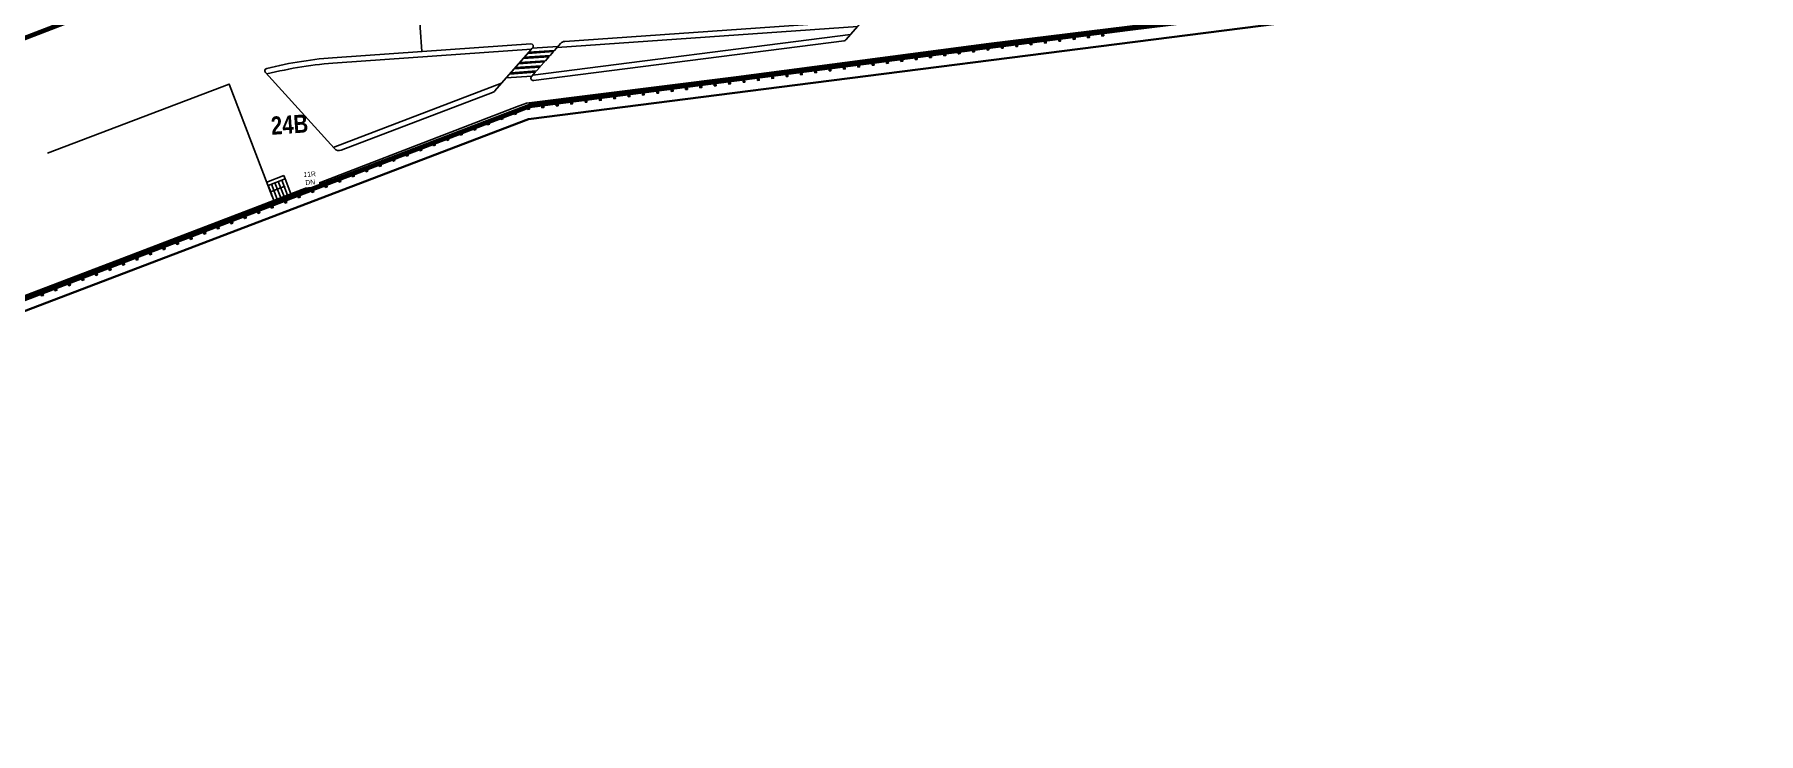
# Model space of a CAD drawing. Header units: millimetres. Extents: x 50357 to 985146, y 723188 to 1803594.
# Drawn here: x 832059.4 to 832202.3, y 819862.6 to 819920.6 of the extents above; entities that cross this region are included whole.
import ezdxf
from ezdxf.xclip import XClip

# ---------------------------------------------------------------- set-up
doc = ezdxf.new("R2010")
doc.units = ezdxf.units.MM
doc.header["$LTSCALE"] = 3
doc.header["$MEASUREMENT"] = 0
doc.linetypes.add('DASHED', pattern=[19.05, 12.7, -6.35])
doc.linetypes.add('x-baseplan$0$DGN Style 2', pattern=[1.94727e-06, 0, -1.94727e-06])
doc.layers.get('Defpoints').update_dxf_attribs({"color": 32})
for name, color, linetype in [('00_Xref', 7, 'Continuous'), ('_PARCEL BOUNDARY', 10, 'DASHED'), ('LWK-GA_WALL', 8, 'Continuous'), ('LWK-L_TXT', 8, 'Continuous'), ('LWK-PROMENADE BALLUSTRADE', 8, 'Continuous'), ('UAJ-00XREF', 7, 'Continuous'), ('UAJ-90.5LAND', 8, 'Continuous')]:
    doc.layers.add(name, color=color, linetype=linetype)
doc.layers.add('UAJ-00ANNO-d', color=7, linetype='Continuous', lineweight=5)
doc.layers.add('x-baseplan$0$AR-ROAD_AR_BS_MI_', color=7, linetype='Continuous', true_color=0x6d6d6d)
doc.styles.add('_BOLD', font='arialbd.ttf', dxfattribs={"width": 0.8})
doc.styles.add('LWK TITLE - ARIAL', font='arial.ttf')
pattern_1 = [(315, (-2836.0025, 3466.4423), (1.767767, 1.767767), []), (45, (-2836.0025, 3466.4423), (-1.767767, 1.767767), [])]

# ---------------------------------------------------------------- blocks, each defined once
blk = doc.blocks.new('x-baseplan')
at = {"layer": 'x-baseplan$0$AR-ROAD_AR_BS_MI_', "linetype": 'x-baseplan$0$DGN Style 2', "lineweight": 0, "flags": 128}
for points in [[(834687.68, 817936.85), (834552.25, 817919.49)], [(834552.25, 817919.49), (834458.71, 817883.8), (834424.35, 817870.7)]]:
    blk.add_lwpolyline(points, dxfattribs=at)
blk = doc.blocks.new('PROMENADE BALLUSTRADE')
at = {"layer": 'LWK-PROMENADE BALLUSTRADE'}
h = blk.add_hatch(dxfattribs=at)
h.set_pattern_fill('_USER', color=8, scale=2.5, angle=-45, double=1, pattern_type=0)
h.set_pattern_definition(pattern_1)
edge = h.paths.add_edge_path()
edge.add_line((-17, 43), (-17, 187))
edge.add_arc((-8, 187), 9, 90, 180, ccw=False)
edge.add_line((-8, 196), (-8, 190))
edge.add_arc((-8, 187), 3, 90, 180)
edge.add_line((-11, 187), (-11, 43))
edge.add_arc((-8, 43), 3, 180, 270)
edge.add_line((-8, 40), (-8, 34))
edge.add_arc((-8, 43), 9, 180, 270, ccw=False)
h = blk.add_hatch(dxfattribs=at)
h.set_pattern_fill('_USER', color=8, scale=2.5, angle=-45, double=1, pattern_type=0)
h.set_pattern_definition(pattern_1)
edge = h.paths.add_edge_path()
edge.add_line((17, 43), (17, 187))
edge.add_arc((8, 187), 9, 0, 90)
edge.add_line((8, 196), (8, 190))
edge.add_arc((8, 187), 3, 0, 90, ccw=False)
edge.add_line((11, 187), (11, 43))
edge.add_arc((8, 43), 3, -90, 0, ccw=False)
edge.add_line((8, 40), (8, 34))
edge.add_arc((8, 43), 9, -90, 0)
blk.add_lwpolyline([(75, 230), (75, 0), (-75, 0), (-75, 230)], close=True, dxfattribs=at)
at = {"layer": 'LWK-PROMENADE BALLUSTRADE', "color": 8}
for points in [[(-32.5, 205), (-67.5, 205)], [(-32.5, 25), (-67.5, 25)], [(-50, 187.5), (-50, 222.5)], [(-50, 7.5), (-50, 42.5)], [(67.5, 205), (32.5, 205)], [(67.5, 25), (32.5, 25)], [(50, 187.5), (50, 222.5)], [(50, 7.5), (50, 42.5)]]:
    blk.add_lwpolyline(points, dxfattribs=at)
at = {"layer": 'LWK-PROMENADE BALLUSTRADE'}
for points in [[(-5, 43, -1), (-11, 43), (-11, 187, -1), (-5, 187)], [(11, 187, 1), (5, 187), (5, 43, 1), (11, 43)]]:
    blk.add_lwpolyline(points, format="xyb", close=True, dxfattribs=at)
at = {"layer": 'LWK-PROMENADE BALLUSTRADE', "color": 8}
for centre in [(-50, 205), (-50, 25), (50, 205), (50, 25)]:
    blk.add_circle(centre, 12.5, dxfattribs=at)
blk = doc.blocks.new('3A35X-MAGP-P-LD-00-0')
at = {"layer": 'LWK-GA_WALL', "lineweight": 30, "ltscale": 0.5}
for p, q in [((834552316, 817918426), (834575926, 817921450)), ((834503308, 817899737), (834552316, 817918426))]:
    blk.add_line(p, q, dxfattribs=at)
at = {"layer": 'LWK-GA_WALL', "ltscale": 0.5, "elevation": 4047}
blk.add_lwpolyline([(834647011, 817931894), (834636163, 817930508), (834621889, 817928712), (834608683, 817926959), (834590467, 817924721), (834569539, 817921947), (834552150, 817919745), (834551322, 817919445), (834529685, 817911079), (834518657, 817906847), (834506366, 817902183), (834496343, 817898357), (834485453, 817894209), (834473244, 817889480), (834460256, 817884558), (834451189, 817881116), (834434617, 817874777)], dxfattribs=at)
at = {"layer": 'LWK-GA_WALL', "lineweight": 30, "ltscale": 0.5, "elevation": 4047}
blk.add_lwpolyline([(834647049, 817931596), (834636200, 817930210), (834621928, 817928414), (834608721, 817926661), (834590505, 817924424), (834569578, 817921650), (834552220, 817919452), (834551427, 817919164), (834529793, 817910799), (834518764, 817906567), (834506473, 817901903), (834496450, 817898077), (834485560, 817893929), (834473351, 817889200), (834460362, 817884277), (834451296, 817880835), (834434724, 817874497)], dxfattribs=at)
at = {"layer": 'LWK-GA_WALL', "lineweight": 30, "ltscale": 0.5}
blk.add_lwpolyline([(834651432, 817931120), (834575926, 817921450)], dxfattribs=at)
at = {"layer": 'UAJ-00ANNO-d'}
blk.add_circle((834532070, 817912823, 8261), 50, dxfattribs=at)
at = {"layer": 'UAJ-90.5LAND'}
for p, q in [((834552515, 817924672, 0), (834536448, 817923544, 0)), ((834536479, 817923095, 0), (834552566, 817924226, 0)), ((834550086, 817921397, 0), (834552352, 817923982, 0)), ((834530520, 817922294, -2), (834536215, 817916001, -2)), ((834536788, 817915843, -2), (834549336, 817920629, 0)), ((834530625, 817913205, 0), (834532039, 817913745, 0)), ((834530732, 817912925, 0), (834532146, 817913465, 0))]:
    blk.add_line(p, q, dxfattribs=at)
for points, elevation in [([(834543070, 817930025), (834543488, 817924041)], 0), ([(834552672, 817922071), (834579018, 817925445)], 0), ([(834579607, 817926117), (834554691, 817924375)], 0), ([(834551982, 817923560), (834552666, 817924340)], -2), ([(834512448, 817915579), (834527508, 817921330), (834531081, 817912016)], 1), ([(834536144, 817916080), (834550086, 817921397)], -2), ([(834532039, 817913745), (834532146, 817913465)], 0), ([(834530745, 817912930), (834531224, 817911674)], 8262), ([(834532070, 817912823), (834530949, 817912395)], 8262), ([(834531025, 817913037), (834531504, 817911782)], 8262), ([(834531305, 817913144), (834531784, 817911890)], 8262), ([(834531586, 817913251), (834532064, 817911999)], 8262), ([(834531866, 817913358), (834532146, 817913465)], 0), ([(834531866, 817913358), (834532344, 817912107)], 8262), ([(834532146, 817913465), (834532624, 817912214)], 0)]:
    blk.add_lwpolyline(points, dxfattribs=dict(at, elevation=elevation))
blk.add_lwpolyline([(834552748, 817921627), (834578477, 817924922, 0.1829427), (834578633, 817925005), (834579628, 817926141, 0.6696433), (834579423, 817926555), (834555320, 817924870)], format="xyb", dxfattribs=at)
for points, elevation in [([(834536448, 817923544, 0.0434654), (834530620, 817922623, 0.0459205)], 0), ([(834552515, 817924672, -0.6446518), (834552666, 817924340, 0)], 0), ([(834530620, 817922623, 0.5668488), (834530520, 817922294), (834530520, 817922294)], -2), ([(834536479, 817923095, 0.0441587), (834530638, 817922164, 0.0441587)], 0), ([(834550086, 817921397), (834549534, 817920767, -0.1223069), (834549336, 817920629), (834549336, 817920629)], 0), ([(834552672, 817922071), (834552572, 817921957, 0.6906989), (834552748, 817921627), (834552748, 817921627)], 0), ([(834536215, 817916001), (834536239, 817915975, 0.3092189), (834536788, 817915843), (834536788, 817915843)], -2)]:
    blk.add_lwpolyline(points, format="xyb", dxfattribs=dict(at, elevation=elevation))
at = {"layer": 'UAJ-90.5LAND', "elevation": 0}
for points in [[(834551884, 817923448), (834551603, 817923127), (834553729, 817923277), (834554009, 817923597)], [(834552258, 817923875), (834551978, 817923555), (834554103, 817923704), (834554384, 817924025)], [(834552633, 817924303), (834552352, 817923982), (834554478, 817924131), (834554758, 817924452)], [(834550760, 817922166), (834550480, 817921846), (834552605, 817921995), (834552886, 817922315)], [(834551135, 817922593), (834550854, 817922273), (834552980, 817922422), (834553260, 817922743)], [(834551509, 817923021), (834551229, 817922700), (834553354, 817922849), (834553635, 817923170)]]:
    blk.add_lwpolyline(points, close=True, dxfattribs=at)
at = {"layer": 'UAJ-90.5LAND'}
blk.add_lwpolyline([(834554981, 817924706), (834554691, 817924375)], dxfattribs=at)
at = {"layer": 'UAJ-90.5LAND', "ltscale": 0.5, "elevation": 1}
blk.add_lwpolyline([(834512448, 817915579), (834527508, 817921330), (834531081, 817912016)], dxfattribs=at)
at = {"layer": 'UAJ-90.5LAND', "const_width": 40, "elevation": 8262, "flags": 128}
blk.add_lwpolyline([(834531089, 817912244), (834530948, 817912397), (834530951, 817912604)], dxfattribs=at)
at = {"layer": 'UAJ-90.5LAND'}
blk.add_arc((834555353, 817924371), 500, 94.01863, 137.93865, dxfattribs=at)
at = {"layer": 'LWK-PROMENADE BALLUSTRADE', "color": 2}
for p, rotation in [((834595136, 817924992, 4047), 187.0026537785533), ((834596327, 817925139, 4047), 187.0026537785533), ((834597518, 817925285, 4047), 187.0026537785533), ((834598709, 817925431, 4047), 187.0026537785533), ((834599901, 817925578, 4047), 187.0026537785533), ((834584424, 817923618, 4047), 187.5502710899941), ((834585614, 817923775, 4047), 187.5502710899941), ((834586803, 817923933, 4047), 187.5502710899941), ((834587993, 817924091, 4047), 187.5502710899941), ((834589183, 817924248, 4047), 187.5502710899941), ((834590372, 817924406, 4047), 187.5502710899941), ((834591563, 817924554, 4047), 187.0026537785533), ((834592754, 817924700, 4047), 187.0026537785533), ((834593945, 817924846, 4047), 187.0026537785533), ((834573718, 817922199, 4047), 187.5502710899941), ((834574908, 817922356, 4047), 187.5502710899941), ((834576097, 817922514, 4047), 187.5502710899941), ((834577287, 817922672, 4047), 187.5502710899941), ((834578476, 817922829, 4047), 187.5502710899941), ((834579666, 817922987, 4047), 187.5502710899941), ((834580856, 817923145, 4047), 187.5502710899941), ((834582045, 817923302, 4047), 187.5502710899941), ((834583235, 817923460, 4047), 187.5502710899941), ((834561816, 817920667, 4047), 187.2168159248106), ((834563007, 817920818, 4047), 187.2168159248106), ((834564197, 817920968, 4047), 187.2168159248106), ((834565388, 817921119, 4047), 187.2168159248106), ((834566578, 817921270, 4047), 187.2168159248106), ((834567769, 817921421, 4047), 187.2168159248106), ((834568959, 817921571, 4047), 187.2168159248106), ((834570149, 817921726, 4047), 187.5502710899941), ((834571339, 817921883, 4047), 187.5502710899941), ((834572528, 817922041, 4047), 187.5502710899941), ((834552292, 817919461, 4047), 187.2168159248106), ((834553483, 817919612, 4047), 187.2168159248106), ((834554673, 817919762, 4047), 187.2168159248106), ((834555864, 817919913, 4047), 187.2168159248106), ((834557054, 817920064, 4047), 187.2168159248106), ((834558245, 817920215, 4047), 187.2168159248106), ((834559435, 817920365, 4047), 187.2168159248106), ((834560626, 817920516, 4047), 187.2168159248106), ((834548924, 817918196, 4047), 201.1402302984878), ((834550043, 817918629, 4047), 201.1402302984878), ((834551162, 817919062, 4047), 201.1402302984878), ((834544447, 817916465, 4047), 201.1402302984878), ((834545566, 817916898, 4047), 201.1402302984878), ((834546685, 817917331, 4047), 201.1402302984878), ((834547805, 817917764, 4047), 201.1402302984878), ((834541089, 817915167, 4047), 201.1402302984878), ((834542208, 817915600, 4047), 201.1402302984878), ((834543328, 817916032, 4047), 201.1402302984878), ((834537731, 817913869, 4047), 201.1402302984878), ((834538851, 817914301, 4047), 201.1402302984878), ((834539970, 817914734, 4047), 201.1402302984878), ((834533255, 817912137, 4047), 201.1402302984878), ((834534374, 817912570, 4047), 201.1402302984878), ((834535493, 817913003, 4047), 201.1402302984878), ((834536612, 817913436, 4047), 201.1402302984878), ((834529897, 817910839, 4047), 201.1402302984878), ((834531016, 817911272, 4047), 201.1402302984878), ((834532135, 817911705, 4047), 201.1402302984878), ((834526536, 817909549, 4047), 200.9941223416375), ((834527656, 817909979, 4047), 200.9941223416375), ((834528777, 817910409, 4047), 200.9941223416375), ((834522055, 817907829, 4047), 200.9941223416375), ((834523175, 817908259, 4047), 200.9941223416375), ((834524295, 817908689, 4047), 200.9941223416375), ((834525416, 817909119, 4047), 200.9941223416375), ((834518693, 817906540, 4047), 200.7779457916825), ((834519814, 817906969, 4047), 200.9941223416375), ((834520934, 817907399, 4047), 200.9941223416375), ((834515328, 817905263, 4047), 200.7779457916825), ((834516449, 817905688, 4047), 200.7779457916825), ((834517571, 817906114, 4047), 200.7779457916825), ((834511962, 817903986, 4047), 200.7779457916825), ((834513084, 817904411, 4047), 200.7779457916825), ((834514206, 817904837, 4047), 200.7779457916825)]:
    blk.add_blockref('PROMENADE BALLUSTRADE', p, dxfattribs=dict(at, rotation=rotation))
at = {"layer": 'LWK-L_TXT', "insert": (834534208, 817913524, 8262), "char_height": 400, "attachment_point": 5, "rotation": 3.99823, "style": 'LWK TITLE - ARIAL', "bg_fill": 2}
blk.add_mtext('11R\\PDN', dxfattribs=at)
blk = doc.blocks.new('PARCEL BOUNDARY')
at = {"layer": '_PARCEL BOUNDARY', "ltscale": 0.2, "const_width": 400}
blk.add_lwpolyline([(835046275, 817368216), (834552235, 817304559), (834423997, 817255556), (834415272, 817250725), (834383474, 817223368), (834373340, 817213382), (834356312, 817191233), (834343998, 817171014), (834339429, 817163257), (834334619, 817148570), (834329521, 817139415), (834322539, 817136162), (834256694, 817133907), (834232989, 817133690)], dxfattribs=at)
at = {"layer": '_PARCEL BOUNDARY', "ltscale": 100, "const_width": 383}
blk.add_lwpolyline([(834825297, 817359878), (834547391, 817324442), (834507889, 817309232), (834400429, 817287354), (834387406, 817251986), (834383005, 817248414), (834354246, 817219522), (834337980, 817200220), (834315409, 817154090), (834304897, 817153962), (834294102, 817156289), (834266885, 817154545), (834097559, 817154381)], dxfattribs=at)
at = {"layer": 'Defpoints', "style": '_BOLD', "width": 0.8}
blk.add_text('24B', height=1500, rotation=4.00124, dxfattribs=at).set_placement((834530769, 817302136, 994000))

msp = doc.modelspace()

# ---------------------------------------------------------------- block references
at = {"layer": '00_Xref'}
ref = msp.add_blockref('x-baseplan', (-2451.8823, 1995.1308), dxfattribs=at)
XClip(ref).set_block_clipping_path([(834202.5721001658, 818417.7772892595), (834906.8000387838, 818467.0082229956), (834956.1800785905, 817760.6473843332), (834251.9521399725, 817711.4164505971)])

# ---------------------------------------------------------------- next in the draw order: block references
at = {"layer": 'UAJ-00XREF', "ltscale": 0.5, "xscale": 0.0009999999999999998, "yscale": 0.0009999999999999998, "zscale": 0.0009999999999999998, "rotation": 359.9752874263863}
msp.add_blockref('3A35X-MAGP-P-LD-00-0', (-2804.6854, 2355.157, -0.0001), dxfattribs=at)

# ---------------------------------------------------------------- next in the draw order: linework, layer by layer
at = {"layer": 'Defpoints', "ltscale": 100, "const_width": 0.15, "elevation": 988.9998, "flags": 128}
msp.add_lwpolyline([(832192.4534, 819963.0008), (832193.9049, 819963.1023), (832196.4015, 819927.0204), (832195.0134, 819926.7451), (832100.5301, 819914.6327), (832057.9337, 819898.3719), (832041.9348, 820127.3448)], dxfattribs=at)

# ---------------------------------------------------------------- next in the draw order: block references
at = {"xscale": 0.001, "yscale": 0.001, "zscale": 0.001, "rotation": 359.998908534026}
msp.add_blockref('PARCEL BOUNDARY', (-2467.289, 2626.0129, -0.0001), dxfattribs=at)

doc.saveas('drawing.dxf')
